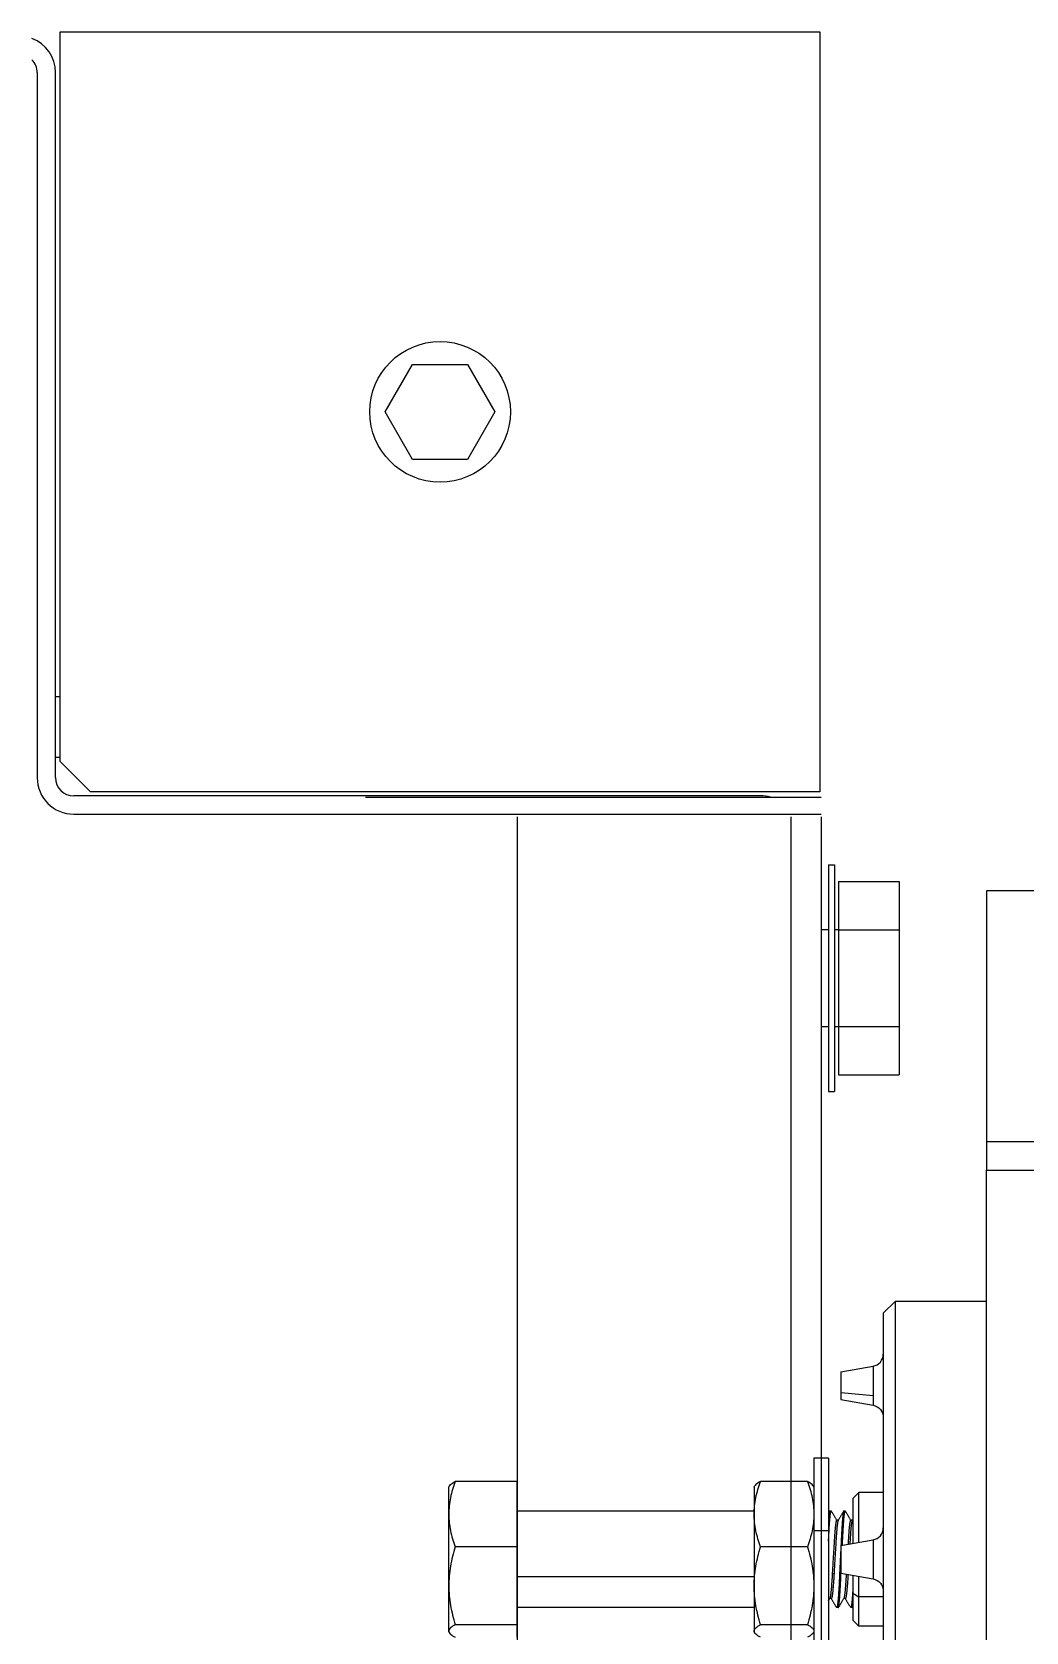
# Model space of a CAD drawing. Header units: millimetres. Extents: x -69706 to 52883, y -6882 to 68885.
# Drawn here: x -31574.7 to -31411.1, y 36367.6 to 36630.8 of the extents above; entities that cross this region are included whole.
import ezdxf

# ---------------------------------------------------------------- set-up
doc = ezdxf.new("R2010")
doc.units = ezdxf.units.MM
doc.layers.add('XFM1Q40$0$COL', color=1, linetype='Continuous')
doc.layers.add('XFM1Q40$0$M-EQPM-MAU', color=22, linetype='Continuous')

# ---------------------------------------------------------------- blocks, each defined once
blk = doc.blocks.new('XFM1Q40$0$JCZ-500鑄')
for p, q in [((-16.91, 258.48, 92), (-17.05, 258.4, 92)), ((6.91, 258.48, 92), (7.05, 258.4, 92)), ((-17.81, 247.2, 97.01), (-17.81, 257.41, 97.01)), ((-7.06, 247.2, 105.6), (-7.06, 257.41, 105.6)), ((5.75, 247.2, 100.59), (5.75, 257.41, 100.59)), ((-7.06, 247.2, 105.6), (-17.81, 247.2, 97.01)), ((-12.94, 208.24, 92), (-12.94, 247.2, 92)), ((5.75, 247.2, 100.59), (-7.06, 247.2, 105.6)), ((-2.11, 208.24, 99.39), (-2.11, 247.2, 99.39)), ((2.94, 208.27, 92), (2.94, 247.2, 92)), ((7.81, 247.2, 86.99), (5.75, 247.2, 100.59)), ((-16.91, 208.24, 92), (-17.05, 208.16, 92)), ((-12.94, 208.23, 92), (-12.94, 208.23, 92)), ((6.91, 208.24, 92), (7.05, 208.16, 92)), ((-17.81, 199.48, 97.01), (-17.81, 207.18, 97.01)), ((-7.06, 199.48, 105.6), (-7.06, 207.18, 105.6)), ((5.75, 199.48, 100.59), (5.75, 207.18, 100.59)), ((-21.66, 196, 92), (-21.66, 198.41, 92)), ((-16.91, 198.41, 92), (-17.05, 198.49, 92)), ((-9.69, 196, 107.99), (-9.69, 198.41, 107.99)), ((6.91, 198.41, 92), (7.05, 198.49, 92)), ((-12.94, 195.57, 92), (-12.94, 195.8, 92)), ((-2.65, 195.1, 98), (-2.65, 195.39, 98)), ((1.44, 195.54, 92), (1.44, 195.81, 92)), ((-35.84, 194, 106.5), (-36.79, 188.65, 106.5)), ((-32.45, 194, 108.46), (-31.97, 188.65, 109.28)), ((-31.31, 194, 106.5), (-30.37, 188.65, 106.5)), ((-12.94, 193.26, 92), (-12.94, 193.49, 92)), ((-11.44, 194.4, 92), (-11.44, 194.67, 92)), ((-11.44, 192.09, 92), (-11.44, 192.36, 92)), ((-7.27, 194, 123), (-8.21, 188.65, 123)), ((-2.73, 194, 123), (-1.79, 188.65, 123)), ((-2.11, 193.97, 99.39), (-2.11, 194.21, 99.39)), ((1.44, 193.23, 92), (1.44, 193.5, 92)), ((2.94, 194.41, 92), (2.94, 194.65, 92)), ((2.94, 192.1, 92), (2.94, 192.34, 92)), ((-15, 192, 92), (-16, 191, 92)), ((-16, 187, 92), (-16, 191, 92)), ((0.58, 192, 100.3), (1.14, 191, 101.13)), ((1.14, 187, 101.13), (1.14, 191, 101.13)), ((5, 192, 92), (6, 191, 92)), ((6, 187, 92), (6, 191, 92)), ((-45.5, 187, 90), (-47.5, 185, 90)), ((-47.5, 185, 90), (-47.5, 170, 90)), ((-115, 157.61, 40), (-115, 170, 40)), ((-115, 170, 40), (-73.71, 170, 151.73)), ((-73.71, 159.56, 151.73), (-73.71, 170, 151.73)), ((59.02, 170, 155), (-69.02, 170, 155)), ((-69.02, 170, 155), (-69.02, 159.62, 155))]:
    blk.add_line(p, q)
at = {"extrusion": (9.92752e-17, -1, -9.95038e-17)}
for start, end in [(128.6329, 180), (68.6329, 128.6329), (8.6329, 68.6329), (0, 8.6329)]:
    blk.add_arc((-5, 92, -258.48), 11.91, start, end, dxfattribs=at)
at = {"extrusion": (-9.92752e-17, 1, 9.95038e-17)}
for centre, radius, start, end in [((5, 92, 208.24), 11.91, 0, 51.3671), ((5, 92, 208.24), 11.91, 51.3671, 111.3671), ((5, 92, 208.24), 11.91, 111.3671, 171.3671), ((5, 92, 208.24), 11.91, 171.3671, 180), ((5, 92, 198.41), 16.66, 0, 73.6602), ((5, 92, 198.41), 16.66, 73.6602, 180), ((5, 92, 196), 16.66, 0, 73.6602), ((5, 92, 196), 16.66, 73.6602, 180)]:
    blk.add_arc(centre, radius, start, end, dxfattribs=at)
at = {"extrusion": (-1.4638e-32, 1, 6.59239e-17)}
for centre, radius, start, end in [((33.58, 106.5, 194), 2.27, 0, 120), ((33.58, 106.5, 194), 2.27, 120, 180), ((5, 123, 194), 2.27, 0, 180), ((5, 90, 187), 40.5, 0, 180), ((33.58, 106.5, 188.65), 3.21, 0, 120), ((33.58, 106.5, 188.65), 3.21, 120, 180), ((5, 123, 188.65), 3.21, 0, 180)]:
    blk.add_arc(centre, radius, start, end, dxfattribs=at)
at = {"extrusion": (2.03797e-16, -1, -1.14927e-16)}
for start, end in [(104.7181, 180), (56.0949, 75.2819), (0, 56.0949)]:
    blk.add_arc((-5, 92, -191), 11, start, end, dxfattribs=at)
at = {"extrusion": (-2.03797e-16, 1, 1.14927e-16)}
for start, end in [(0, 74.8209), (105.1791, 123.9051), (123.9051, 180)]:
    blk.add_arc((5, 92, 192), 10, start, end, dxfattribs=at)
at = {"extrusion": (2.22045e-16, 6.59239e-17, -1)}
for centre in [(38.76, 189, -106.5), (10.18, 189, -123)]:
    blk.add_arc(centre, 2, 190, 270, dxfattribs=at)
for centre in [(-28.4, 189, 106.5), (0.18, 189, 123)]:
    blk.add_arc(centre, 2, 190, 270)
at = {"extrusion": (1.4638e-32, -1, -6.59239e-17)}
blk.add_arc((-5, 90, -185), 42.5, 0, 180, dxfattribs=at)
at = {"extrusion": (2.40741e-33, 1, -1.0842e-17)}
blk.add_arc((69.02, 150, 170), 5, 20.2826, 90, dxfattribs=at)
for points, knots in [([(-17.81, 257.41, 97.01), (-16.93, 257.74, 97.71), (-16.05, 258.01, 98.42), (-14.26, 258.38, 99.85), (-13.35, 258.48, 100.57), (-12.44, 258.48, 101.31)], [0.000000238, 0.000000238, 0.000000238, 0.000000238, 0.003479813, 0.003479813, 0.006959387, 0.006959387, 0.006959387, 0.006959387]), ([(-17.05, 258.4, 92), (-17.13, 258.35, 92.55), (-17.22, 258.28, 93.1), (-17.47, 258.01, 94.78), (-17.64, 257.74, 95.9), (-17.81, 257.41, 97.01)], [0.008751144, 0.008751144, 0.008751144, 0.008751144, 0.010425951, 0.010425951, 0.013892515, 0.013892515, 0.013892515, 0.013892515]), ([(-12.44, 258.48, 101.31), (-11.98, 258.48, 101.67), (-11.52, 258.45, 102.04), (-10.62, 258.36, 102.76), (-10.17, 258.28, 103.12), (-8.83, 258.01, 104.19), (-7.94, 257.74, 104.9), (-7.06, 257.41, 105.6)], [0.006959387, 0.006959387, 0.006959387, 0.006959387, 0.008692669, 0.008692669, 0.010425951, 0.010425951, 0.013892515, 0.013892515, 0.013892515, 0.013892515]), ([(-7.06, 257.41, 105.6), (-6.02, 257.74, 105.19), (-4.96, 258.01, 104.77), (-2.82, 258.38, 103.94), (-1.74, 258.48, 103.52), (-0.66, 258.48, 103.09)], [0.012270797, 0.012270797, 0.012270797, 0.012270797, 0.015749711, 0.015749711, 0.019228625, 0.019228625, 0.019228625, 0.019228625]), ([(-0.66, 258.48, 103.09), (-0.12, 258.48, 102.88), (0.42, 258.45, 102.67), (1.51, 258.35, 102.24), (2.06, 258.28, 102.03), (3.66, 258, 101.4), (4.71, 257.73, 100.99), (5.75, 257.41, 100.59)], [0.019228625, 0.019228625, 0.019228625, 0.019228625, 0.020969115, 0.020969115, 0.022709605, 0.022709605, 0.026190586, 0.026190586, 0.026190586, 0.026190586]), ([(5.75, 257.41, 100.59), (5.91, 257.74, 99.48), (6.08, 258.01, 98.36), (6.43, 258.38, 96.09), (6.6, 258.48, 94.95), (6.78, 258.48, 93.79)], [0.000000238, 0.000000238, 0.000000238, 0.000000238, 0.003479813, 0.003479813, 0.006959387, 0.006959387, 0.006959387, 0.006959387]), ([(6.78, 258.48, 93.79), (6.87, 258.48, 93.21), (6.95, 258.45, 92.63), (7.13, 258.36, 91.48), (7.21, 258.28, 90.92), (7.47, 258.01, 89.22), (7.64, 257.74, 88.1), (7.81, 257.41, 86.99)], [0.006959387, 0.006959387, 0.006959387, 0.006959387, 0.008692669, 0.008692669, 0.010425951, 0.010425951, 0.013892515, 0.013892515, 0.013892515, 0.013892515]), ([(-12.44, 208.24, 101.31), (-12.89, 208.24, 100.94), (-13.35, 208.22, 100.58), (-14.26, 208.12, 99.85), (-14.71, 208.05, 99.49), (-16.05, 207.77, 98.42), (-16.93, 207.5, 97.71), (-17.81, 207.18, 97.01)], [0.006959387, 0.006959387, 0.006959387, 0.006959387, 0.008692669, 0.008692669, 0.010425951, 0.010425951, 0.013892515, 0.013892515, 0.013892515, 0.013892515]), ([(-17.81, 207.18, 97.01), (-17.64, 207.5, 95.9), (-17.47, 207.77, 94.78), (-17.22, 208.05, 93.1), (-17.13, 208.12, 92.55), (-17.05, 208.16, 92)], [0.000000238, 0.000000238, 0.000000238, 0.000000238, 0.003479813, 0.003479813, 0.005157916, 0.005157916, 0.005157916, 0.005157916]), ([(-7.06, 207.18, 105.6), (-7.94, 207.5, 104.9), (-8.83, 207.77, 104.19), (-10.62, 208.14, 102.76), (-11.52, 208.24, 102.04), (-12.44, 208.24, 101.31)], [0.000000238, 0.000000238, 0.000000238, 0.000000238, 0.003479813, 0.003479813, 0.006959387, 0.006959387, 0.006959387, 0.006959387]), ([(-0.66, 208.24, 103.09), (-1.74, 208.24, 103.52), (-2.82, 208.14, 103.94), (-4.96, 207.77, 104.77), (-6.02, 207.5, 105.19), (-7.06, 207.18, 105.6)], [0.011985728, 0.011985728, 0.011985728, 0.011985728, 0.015455748, 0.015455748, 0.018925767, 0.018925767, 0.018925767, 0.018925767]), ([(5.75, 207.18, 100.59), (4.71, 207.5, 100.99), (3.66, 207.77, 101.4), (2.06, 208.05, 102.03), (1.51, 208.12, 102.24), (0.42, 208.22, 102.67), (-0.12, 208.24, 102.88), (-0.66, 208.24, 103.09)], [0.005041565, 0.005041565, 0.005041565, 0.005041565, 0.008513646, 0.008513646, 0.010249687, 0.010249687, 0.011985728, 0.011985728, 0.011985728, 0.011985728]), ([(6.78, 208.24, 93.79), (6.69, 208.24, 94.37), (6.6, 208.22, 94.94), (6.43, 208.12, 96.09), (6.34, 208.05, 96.66), (6.08, 207.77, 98.36), (5.91, 207.5, 99.48), (5.75, 207.18, 100.59)], [0.006959387, 0.006959387, 0.006959387, 0.006959387, 0.008692669, 0.008692669, 0.010425951, 0.010425951, 0.013892515, 0.013892515, 0.013892515, 0.013892515]), ([(7.81, 207.18, 86.99), (7.64, 207.5, 88.1), (7.47, 207.77, 89.22), (7.13, 208.14, 91.49), (6.95, 208.24, 92.63), (6.78, 208.24, 93.79)], [0.000000238, 0.000000238, 0.000000238, 0.000000238, 0.003479813, 0.003479813, 0.006959387, 0.006959387, 0.006959387, 0.006959387]), ([(-17.81, 199.48, 97.01), (-16.93, 199.15, 97.71), (-16.05, 198.88, 98.42), (-14.26, 198.51, 99.85), (-13.35, 198.41, 100.57), (-12.44, 198.41, 101.31)], [0.000000238, 0.000000238, 0.000000238, 0.000000238, 0.003479813, 0.003479813, 0.006959387, 0.006959387, 0.006959387, 0.006959387]), ([(-17.05, 198.49, 92), (-17.13, 198.54, 92.55), (-17.22, 198.61, 93.1), (-17.47, 198.89, 94.78), (-17.64, 199.15, 95.9), (-17.81, 199.48, 97.01)], [0.008751144, 0.008751144, 0.008751144, 0.008751144, 0.010425951, 0.010425951, 0.013892515, 0.013892515, 0.013892515, 0.013892515]), ([(-12.44, 198.41, 101.31), (-11.98, 198.41, 101.67), (-11.52, 198.44, 102.04), (-10.62, 198.54, 102.76), (-10.17, 198.61, 103.12), (-8.83, 198.89, 104.19), (-7.94, 199.15, 104.9), (-7.06, 199.48, 105.6)], [0.006959387, 0.006959387, 0.006959387, 0.006959387, 0.008692669, 0.008692669, 0.010425951, 0.010425951, 0.013892515, 0.013892515, 0.013892515, 0.013892515]), ([(-7.06, 199.48, 105.6), (-6.02, 199.15, 105.19), (-4.96, 198.88, 104.77), (-2.82, 198.51, 103.94), (-1.74, 198.41, 103.52), (-0.66, 198.41, 103.09)], [0.012270797, 0.012270797, 0.012270797, 0.012270797, 0.015749711, 0.015749711, 0.019228625, 0.019228625, 0.019228625, 0.019228625]), ([(-0.66, 198.41, 103.09), (-0.12, 198.41, 102.88), (0.42, 198.44, 102.67), (1.51, 198.54, 102.24), (2.06, 198.61, 102.03), (3.66, 198.89, 101.4), (4.71, 199.16, 100.99), (5.75, 199.48, 100.59)], [0.019228625, 0.019228625, 0.019228625, 0.019228625, 0.020969115, 0.020969115, 0.022709605, 0.022709605, 0.026190586, 0.026190586, 0.026190586, 0.026190586]), ([(5.75, 199.48, 100.59), (5.91, 199.15, 99.48), (6.08, 198.88, 98.36), (6.43, 198.51, 96.09), (6.6, 198.41, 94.95), (6.78, 198.41, 93.79)], [0.000000238, 0.000000238, 0.000000238, 0.000000238, 0.003479813, 0.003479813, 0.006959387, 0.006959387, 0.006959387, 0.006959387]), ([(6.78, 198.41, 93.79), (6.87, 198.41, 93.21), (6.95, 198.44, 92.63), (7.13, 198.54, 91.48), (7.21, 198.61, 90.92), (7.47, 198.89, 89.22), (7.64, 199.15, 88.1), (7.81, 199.48, 86.99)], [0.006959387, 0.006959387, 0.006959387, 0.006959387, 0.008692669, 0.008692669, 0.010425951, 0.010425951, 0.013892515, 0.013892515, 0.013892515, 0.013892515])]:
    blk.add_open_spline(points, degree=3, knots=knots)
for points, weights in [([(2.94, 208.27, 92), (2.94, 208.25, 92.25), (2.92, 208.24, 92.5)], [0.966219245603, 0.972041373987, 0.978884300537]), ([(-12.94, 195.8, 92), (-12.94, 195.9, 94.15), (-11.85, 196, 96.01)], [0.966219245603, 0.919203944533, 0.93875499719]), ([(-6.51, 194, 99.79), (-4.25, 194.11, 100.23), (-2.11, 194.21, 99.39)], [0.933403369218, 0.927897064234, 1]), ([(-2.11, 193.97, 99.39), (-2.41, 193.96, 99.51), (-2.72, 193.95, 99.6)], [1, 0.989101589304, 0.979976281256])]:
    blk.add_rational_spline(points, weights, degree=2)
for points, weights, knots in [([(-8, 196, 99.35), (-9.06, 195.95, 98.92), (-9.96, 195.9, 98.2), (-13.22, 195.72, 95.59), (-12.92, 195.54, 91.42)], [0.946225770801, 0.96276346299, 1, 0.876286463219, 0.981049661807], [0.38943199, 0.38943199, 0.38943199, 0.39215686, 0.39215686, 0.40120991, 0.40120991, 0.40120991]), ([(-11.44, 194.67, 92), (-11.44, 194.84, 95.1), (-9.02, 195, 97.03), (-6.12, 195.2, 99.35), (-2.65, 195.39, 98)], [0.966219245603, 0.885848980212, 1, 0.866025403784, 1], [0.59948985, 0.59948985, 0.59948985, 0.60784314, 0.60784314, 0.61764706, 0.61764706, 0.61764706]), ([(-11.41, 194.42, 92.62), (-11.15, 194.58, 95.33), (-9.02, 194.72, 97.03), (-6.12, 194.91, 99.35), (-2.65, 195.1, 98)], [0.951093392787, 0.898210738859, 1, 0.866025403784, 1], [0.60039446, 0.60039446, 0.60039446, 0.60784314, 0.60784314, 0.61764706, 0.61764706, 0.61764706]), ([(-2.65, 195.39, 98), (0.81, 195.58, 96.64), (1.36, 195.77, 92.97), (1.39, 195.78, 92.77), (1.41, 195.8, 92.58)], [1, 0.866025403784, 1, 0.991883649481, 0.984750696525], [0.61764706, 0.61764706, 0.61764706, 0.62745098, 0.62745098, 0.62804491, 0.62804491, 0.62804491]), ([(-2.65, 195.1, 98), (0.81, 195.29, 96.64), (1.36, 195.49, 92.97), (1.44, 195.51, 92.49), (1.44, 195.54, 92)], [1, 0.866025403784, 1, 0.980176423572, 0.966219245603], [0.61764706, 0.61764706, 0.61764706, 0.62745098, 0.62745098, 0.62890162, 0.62890162, 0.62890162]), ([(-12.94, 193.49, 92), (-12.94, 193.66, 95.82), (-9.96, 193.82, 98.2), (-8.75, 193.89, 99.16), (-7.27, 193.96, 99.61)], [0.966219245603, 0.885848980212, 1, 0.950500475929, 0.937578078455], [0.59948985, 0.59948985, 0.59948985, 0.60784314, 0.60784314, 0.61146539, 0.61146539, 0.61146539]), ([(-7.31, 193.73, 99.59), (-8.77, 193.65, 99.15), (-9.96, 193.59, 98.2), (-13.22, 193.41, 95.59), (-12.92, 193.23, 91.42)], [0.937945327815, 0.951190250769, 1, 0.876286463219, 0.981049661807], [0.44740862, 0.44740862, 0.44740862, 0.45098039, 0.45098039, 0.46003344, 0.46003344, 0.46003344]), ([(-11.44, 192.36, 92), (-11.44, 192.54, 95.1), (-9.02, 192.7, 97.03), (-8.31, 192.74, 97.59), (-7.48, 192.8, 97.94)], [0.966219245603, 0.885848980212, 1, 0.963725471558, 0.947094091158], [0.54066633, 0.54066633, 0.54066633, 0.54901961, 0.54901961, 0.55167409, 0.55167409, 0.55167409]), ([(-11.41, 192.11, 92.62), (-11.15, 192.27, 95.33), (-9.02, 192.41, 97.03), (-8.34, 192.45, 97.58), (-7.53, 192.5, 97.92)], [0.951093392787, 0.898210738859, 1, 0.9648271399, 0.94812240917], [0.54157093, 0.54157093, 0.54157093, 0.54901961, 0.54901961, 0.55159347, 0.55159347, 0.55159347]), ([(-2.57, 193.09, 97.96), (0.82, 193.28, 96.58), (1.36, 193.47, 92.97), (1.39, 193.48, 92.77), (1.41, 193.49, 92.58)], [0.996404716472, 0.867847835758, 1, 0.991883649481, 0.984750696525], [0.55895689, 0.55895689, 0.55895689, 0.56862745, 0.56862745, 0.56922138, 0.56922138, 0.56922138]), ([(-2.52, 192.8, 97.94), (0.82, 192.99, 96.55), (1.36, 193.18, 92.97), (1.44, 193.2, 92.49), (1.44, 193.23, 92)], [0.994227373612, 0.86897673182, 1, 0.980176423572, 0.966219245603], [0.5590395, 0.5590395, 0.5590395, 0.56862745, 0.56862745, 0.57007809, 0.57007809, 0.57007809]), ([(-2.11, 194.21, 99.39), (2.16, 194.4, 97.72), (2.85, 194.59, 93.19), (2.98, 194.63, 92.29), (2.91, 194.67, 91.38)], [1, 0.866025403784, 1, 0.970179475685, 0.953634060167], [0.61764706, 0.61764706, 0.61764706, 0.62745098, 0.62745098, 0.62963317, 0.62963317, 0.62963317]), ([(2.94, 194.41, 92), (2.94, 194.38, 92.6), (2.85, 194.36, 93.19), (2.16, 194.17, 97.72), (-2.11, 193.97, 99.39)], [0.966219245603, 0.980176423572, 1, 0.866025403784, 1], [0.42992191, 0.42992191, 0.42992191, 0.43137255, 0.43137255, 0.44117647, 0.44117647, 0.44117647]), ([(-0.16, 192, 98.29), (2.37, 192.15, 96.34), (2.85, 192.28, 93.19), (2.98, 192.32, 92.29), (2.91, 192.36, 91.38)], [0.946584675497, 0.902860590163, 1, 0.970179475685, 0.953634060167], [0.561519035, 0.561519035, 0.561519035, 0.568627451, 0.568627451, 0.570809641, 0.570809641, 0.570809641]), ([(2.94, 192.1, 92), (2.94, 192.07, 92.6), (2.85, 192.05, 93.19), (2.76, 192.03, 93.75), (2.6, 192, 94.3)], [0.966219245603, 0.980176423572, 1, 0.981189853753, 0.967661628286], [0.488745439, 0.488745439, 0.488745439, 0.490196078, 0.490196078, 0.491572557, 0.491572557, 0.491572557])]:
    blk.add_rational_spline(points, weights, degree=2, knots=knots)
for points in [[(-11.44, 194.66, 91.42), (-12.92, 195.54, 91.42)], [(-12.91, 195.83, 92.62), (-12.63, 196, 92.62)], [(1.75, 196, 92.58), (1.41, 195.8, 92.58)], [(1.44, 195.56, 91.38), (2.91, 194.67, 91.38)], [(-11.44, 192.35, 91.42), (-12.92, 193.23, 91.42)], [(-12.91, 193.52, 92.62), (-11.41, 194.42, 92.62)], [(2.92, 194.38, 92.58), (1.41, 193.49, 92.58)], [(1.44, 193.25, 91.38), (2.91, 192.36, 91.38)], [(-11.59, 192, 92.62), (-11.41, 192.11, 92.62)], [(2.92, 192.08, 92.58), (2.79, 192, 92.58)]]:
    blk.add_open_spline(points, degree=1)
blk = doc.blocks.new('XFM1Q40$0$A$C6DF15AF1')
at = {"layer": 'XFM1Q40$0$M-EQPM-MAU'}
for p, q in [((13677.202, -13835.142, -0.248), (13665.602, -13835.142, -0.248)), ((13665.37, -13836.019, -0.237), (13665.87, -13835.519, -0.237)), ((13665.602, -13835.442, -0.248), (13677.202, -13835.442, -0.248)), ((13665.87, -13835.519, -0.237), (13677.87, -13835.519, -0.237)), ((13665.939, -13835.442, -5.902), (13665.939, -13835.519, -5.902)), ((13666.939, -13835.442, -5.902), (13666.939, -13835.519, -5.902)), ((13677.87, -13835.519, -0.237), (13677.87, -13848.019, -0.237)), ((13665.002, -13835.742, -0.248), (13665.002, -13848.04, 0.006)), ((13665.302, -13847.042, -0.248), (13665.302, -13835.742, -0.248)), ((13665.37, -13848.019, -0.237), (13665.37, -13836.019, -0.237)), ((13665.279, -13840.54, 0.506), (13665.279, -13847.54, 0.506)), ((13670.838, -13841.318, 1.932), (13671.62, -13840.867, 1.932)), ((13671.62, -13840.867, 1.932), (13672.401, -13841.318, 1.932)), ((13670.838, -13842.22, 1.932), (13670.838, -13841.318, 1.932)), ((13672.401, -13841.318, 1.932), (13672.401, -13842.22, 1.932)), ((13671.62, -13842.671, 1.932), (13670.838, -13842.22, 1.932)), ((13672.401, -13842.22, 1.932), (13671.62, -13842.671, 1.932)), ((13664.959, -13843.04, 0.006), (13590.52, -13843.04, -0.071)), ((13664.959, -13847.54, 0.506), (13590.52, -13847.54, 0.429)), ((13664.959, -13848.04, 0.006), (13590.52, -13848.04, -0.071)), ((13664.959, -13848.04, 0.006), (13590.52, -13848.04, -0.071)), ((13661.507, -13848.04, -11.942), (13661.507, -13848.16, -11.942)), ((13661.507, -13848.04, -7.342), (13661.507, -13848.16, -7.342)), ((13661.507, -13848.04, -2.742), (13661.507, -13848.16, -2.742)), ((13663.102, -13848.04, -11.942), (13663.102, -13848.16, -11.942)), ((13663.102, -13848.04, -7.342), (13663.102, -13848.16, -7.342)), ((13663.102, -13848.04, -2.742), (13663.102, -13848.16, -2.742)), ((13677.87, -13848.019, -0.237), (13665.37, -13848.019, -0.237)), ((13660.439, -13848.16, -11.942), (13660.439, -13848.26, -11.942)), ((13660.439, -13848.16, -7.342), (13660.439, -13848.26, -7.342)), ((13660.439, -13848.16, -2.742), (13660.439, -13848.26, -2.742)), ((13660.713, -13848.323, -11.942), (13660.713, -13849.323, -11.942)), ((13660.713, -13848.323, -7.342), (13660.713, -13849.323, -7.342)), ((13661.509, -13848.323, -1.365), (13660.713, -13848.323, -2.742)), ((13660.713, -13848.323, -2.742), (13660.713, -13849.323, -2.742)), ((13661.507, -13848.26, -11.942), (13661.507, -13848.323, -11.942)), ((13661.507, -13848.26, -7.342), (13661.507, -13848.323, -7.342)), ((13661.507, -13848.26, -2.742), (13661.507, -13848.323, -2.742)), ((13661.509, -13848.323, -1.365), (13661.509, -13849.323, -1.365)), ((13663.1, -13848.323, -1.365), (13661.509, -13848.323, -1.365)), ((13663.895, -13848.323, -2.742), (13663.1, -13848.323, -1.365)), ((13663.1, -13848.323, -1.365), (13663.1, -13849.323, -1.365)), ((13663.102, -13848.26, -11.942), (13663.102, -13848.323, -11.942)), ((13663.102, -13848.26, -7.342), (13663.102, -13848.323, -7.342)), ((13663.102, -13848.26, -2.742), (13663.102, -13848.323, -2.742)), ((13663.895, -13848.323, -11.942), (13663.895, -13849.323, -11.942)), ((13663.895, -13848.323, -7.342), (13663.895, -13849.323, -7.342)), ((13663.895, -13848.323, -2.742), (13663.895, -13849.323, -2.742)), ((13664.169, -13848.16, -11.942), (13664.169, -13848.26, -11.942)), ((13664.169, -13848.16, -7.342), (13664.169, -13848.26, -7.342)), ((13664.169, -13848.16, -2.742), (13664.169, -13848.26, -2.742)), ((13661.509, -13849.323, -1.365), (13660.713, -13849.323, -2.742)), ((13663.1, -13849.323, -1.365), (13661.509, -13849.323, -1.365)), ((13663.895, -13849.323, -2.742), (13663.1, -13849.323, -1.365))]:
    blk.add_line(p, q, dxfattribs=at)
blk.add_circle((13671.62, -13841.769, 0.011), 1.157, dxfattribs=at)
for centre, radius, start, end in [((13665.602, -13835.742, -0.248), 0.6, 90, 180), ((13677.202, -13834.842, -0.248), 0.3, 270, 314.5376), ((13677.202, -13834.842, -0.248), 0.6, 270, 339.1228), ((13665.602, -13835.742, -0.248), 0.3, 90, 180), ((13664.702, -13847.042, -0.248), 0.6, 344.1633, 0)]:
    blk.add_arc(centre, radius, start, end, dxfattribs=at)
at = {"layer": 'XFM1Q40$0$M-EQPM-MAU', "extrusion": (1, 1.22465e-16, 0)}
blk.add_arc((-13847.54, 0.006, 13665.279), 0.5, 90, 180, dxfattribs=at)
at = {"layer": 'XFM1Q40$0$M-EQPM-MAU', "extrusion": (4.04453e-21, -1, 0)}
for centre in [(13662.304, -2.742, 13848.16), (13662.304, -2.742, 13848.26)]:
    blk.add_arc(centre, 1.865, 0, 180, dxfattribs=at)
at = {"layer": 'XFM1Q40$0$M-EQPM-MAU', "extrusion": (0, 0, -1), "xscale": 0.09999999999999998, "yscale": 0.09999999999999998, "zscale": -0.09999999999999999}
blk.add_blockref('XFM1Q40$0$JCZ-500鑄', (-13652.24, -13867.76, 0.533), dxfattribs=at)
blk = doc.blocks.new('XFM1Q40$0$A$C400517eb')
at = {"layer": 'XFM1Q40$0$COL', "xscale": 10.00000000000001, "yscale": 10.00000000000001, "zscale": 10.00000000000001, "rotation": 90}
blk.add_blockref('XFM1Q40$0$A$C6DF15AF1', (147014.81, -51517.22), dxfattribs=at)

msp = doc.modelspace()

# ---------------------------------------------------------------- block references
msp.add_blockref('XFM1Q40$0$A$C400517eb', (-316940.039, -48630.666))

doc.saveas('drawing.dxf')
